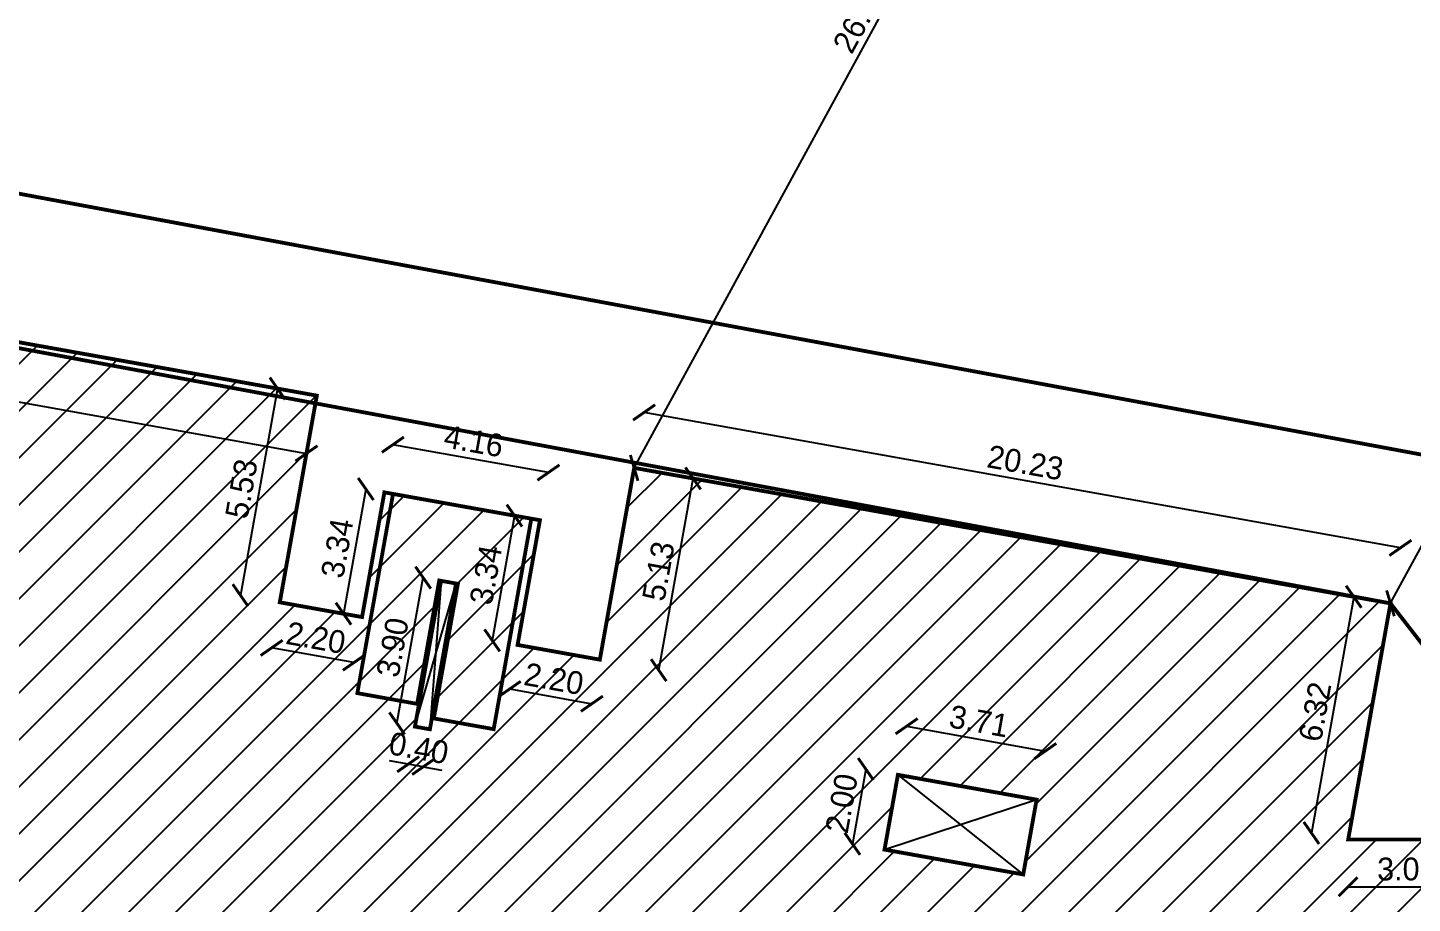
# Model space of a CAD drawing. Header units: metres. Extents: x 6101839 to 6102590, y -6659932 to -6659648.
# Drawn here: x 6101879.44 to 6101915.9, y -6659704.05 to -6659681 of the extents above; entities that cross this region are included whole.
import ezdxf

# ---------------------------------------------------------------- set-up
doc = ezdxf.new("R2010")
doc.units = ezdxf.units.M
doc.header["$LTSCALE"] = 500
doc.header["$MEASUREMENT"] = 0
doc.linetypes.add('HIDDEN', pattern=[0.375, 0.25, -0.125])
doc.layers.get('0').update_dxf_attribs({"linetype": 'CONTINUOUS'})
doc.layers.get('Defpoints').update_dxf_attribs({"linetype": 'CONTINUOUS'})
for name, color, linetype in [('Area', 3, 'CONTINUOUS'), ('BLK_1_FLR_0_BLT_UP_AREA_DEDUCT', 26, 'CONTINUOUS'), ('BLK_1_FLR_0_FIRESTAIR_1', 1, 'CONTINUOUS'), ('BLK_1_LVL_0_BLDG_FOOT_PRINT', 1, 'CONTINUOUS'), ('BLK_1_LVL_0_SIDE_SETBACK2', 102, 'CONTINUOUS'), ('HATCH', 15, 'CONTINUOUS'), ('ID', 3, 'CONTINUOUS'), ('railing', 14, 'CONTINUOUS')]:
    doc.layers.add(name, color=color, linetype=linetype)
doc.layers.add('BLK_1_COVERED_AREA', color=140, linetype='CONTINUOUS', plot=False)
doc.layers.add('BLK_1_FLR_0_BLT_UP_AREA', color=26, linetype='CONTINUOUS', plot=False)
doc.layers.add('BLK_1_FIRE_TENDER_MOVEMENT', color=161, linetype='CONTINUOUS', lineweight=0)
doc.styles.add('GD', font='GOTHIC.TTF')
doc.dimstyles.new('Copy of 1-100-ID', dxfattribs={"dimtxt": 0.6, "dimasz": 0.5, "dimexe": 0, "dimexo": 0, "dimgap": 0.15, "dimtad": 1, "dimzin": 3, "dimdsep": 46, "dimtxsty": 'GD', "dimblk": 'ARCHTICK', "dimcen": 0, "dimse1": 1, "dimse2": 1, "dimclrd": 252, "dimclrt": 3, "dimadec": 0, "dimazin": 0, "dimtfac": 1, "dimtix": 1, "dimtmove": 2, "dimatfit": 3, "dimldrblk": 'ARCHTICK', "dimfxl": 0, "dimtolj": 1, "dimtzin": 0, "dimarcsym": 0})

# ---------------------------------------------------------------- blocks, each defined once
blk = doc.blocks.new('_ArchTick')
at = {"color": 0, "linetype": 'ByBlock', "const_width": 0.15}
blk.add_lwpolyline([(-0.5, -0.5), (0.5, 0.5)], dxfattribs=at)
blk = doc.blocks.new('*D1057')
at = {"layer": 'Defpoints', "color": 0, "transparency": 16777216}
for p in [(6101908.122, -6659669.263), (6101908.122, -6659669.263), (6101895.409, -6659692.589)]:
    blk.add_point(p, dxfattribs=at)
at = {"layer": 'ID', "color": 252, "lineweight": -2, "transparency": 16777216}
blk.add_line((6101895.409, -6659692.589), (6101908.122, -6659669.263), dxfattribs=at)
at = {"layer": 'ID', "color": 252, "lineweight": -2, "transparency": 16777216, "xscale": 0.5, "yscale": 0.5, "zscale": 0.5}
for p, rotation in [((6101908.122, -6659669.263), 61.40853879800409), ((6101895.409, -6659692.589), 241.4085387980041)]:
    blk.add_blockref('_ArchTick', p, dxfattribs=dict(at, rotation=rotation))
at = {"layer": 'ID', "color": 3, "transparency": 16777216, "insert": (6101901.357, -6659680.703), "char_height": 0.6, "attachment_point": 5, "rotation": 61.4085, "style": 'GD'}
blk.add_mtext('\\A1;26.57', dxfattribs=at)
blk = doc.blocks.new('*D1058')
at = {"layer": 'Defpoints', "color": 0, "transparency": 16777216}
for p in [(6101922.524, -6659682.928), (6101922.524, -6659682.928), (6101915.322, -6659696.155)]:
    blk.add_point(p, dxfattribs=at)
at = {"layer": 'ID', "color": 252, "lineweight": -2, "transparency": 16777216}
blk.add_line((6101915.322, -6659696.155), (6101922.524, -6659682.928), dxfattribs=at)
at = {"layer": 'ID', "color": 252, "lineweight": -2, "transparency": 16777216, "xscale": 0.5, "yscale": 0.5, "zscale": 0.5}
for p, rotation in [((6101922.524, -6659682.928), 61.43330256002629), ((6101915.322, -6659696.155), 241.4333025600263)]:
    blk.add_blockref('_ArchTick', p, dxfattribs=dict(at, rotation=rotation))
at = {"layer": 'ID', "color": 3, "transparency": 16777216, "insert": (6101918.515, -6659689.319), "char_height": 0.6, "attachment_point": 5, "rotation": 61.4333, "style": 'GD'}
blk.add_mtext('\\A1;15.06', dxfattribs=at)
blk = doc.blocks.new('*D1087')
at = {"layer": 'Defpoints', "color": 0, "transparency": 16777216}
for p in [(6101906.234, -6659700.045), (6101902.353, -6659700.67), (6101906.005, -6659701.324)]:
    blk.add_point(p, dxfattribs=at)
at = {"layer": 'ID', "color": 252, "lineweight": -2, "transparency": 16777216}
blk.add_line((6101902.582, -6659699.391), (6101906.234, -6659700.045), dxfattribs=at)
at = {"layer": 'ID', "color": 252, "lineweight": -2, "transparency": 16777216, "xscale": 0.5, "yscale": 0.5, "zscale": 0.5}
for p, rotation in [((6101902.582, -6659699.391), 169.8449355330749), ((6101906.234, -6659700.045), 349.8449355330749)]:
    blk.add_blockref('_ArchTick', p, dxfattribs=dict(at, rotation=rotation))
at = {"layer": 'ID', "color": 3, "transparency": 16777216, "insert": (6101904.49, -6659699.26), "char_height": 0.6, "attachment_point": 5, "rotation": 349.8449, "style": 'GD'}
blk.add_mtext('\\A1;3.71', dxfattribs=at)
blk = doc.blocks.new('*D1088')
at = {"layer": 'Defpoints', "color": 0, "transparency": 16777216}
for p in [(6101902.353, -6659700.67), (6101901.155, -6659702.487), (6101902, -6659702.638)]:
    blk.add_point(p, dxfattribs=at)
at = {"layer": 'ID', "color": 252, "lineweight": -2, "transparency": 16777216}
blk.add_line((6101901.508, -6659700.518), (6101901.155, -6659702.487), dxfattribs=at)
at = {"layer": 'ID', "color": 252, "lineweight": -2, "transparency": 16777216, "xscale": 0.5, "yscale": 0.5, "zscale": 0.5}
for p, rotation in [((6101901.508, -6659700.518), 79.84493555616771), ((6101901.155, -6659702.487), 259.8449355561677)]:
    blk.add_blockref('_ArchTick', p, dxfattribs=dict(at, rotation=rotation))
at = {"layer": 'ID', "color": 3, "transparency": 16777216, "insert": (6101900.874, -6659701.421), "char_height": 0.6, "attachment_point": 5, "rotation": 79.8449, "style": 'GD'}
blk.add_mtext('\\A1;2.00', dxfattribs=at)
blk = doc.blocks.new('*D1091')
at = {"layer": 'Defpoints', "color": 0, "transparency": 16777216}
for p in [(6101889.638, -6659699.401), (6101890.031, -6659699.472), (6101889.46, -6659700.39)]:
    blk.add_point(p, dxfattribs=at)
at = {"layer": 'ID', "color": 252, "lineweight": -2, "transparency": 16777216}
for p, q in [((6101889.46, -6659700.39), (6101888.968, -6659700.302)), ((6101889.854, -6659700.461), (6101889.46, -6659700.39)), ((6101889.854, -6659700.461), (6101890.346, -6659700.549))]:
    blk.add_line(p, q, dxfattribs=at)
at = {"layer": 'ID', "color": 252, "lineweight": -2, "transparency": 16777216, "xscale": 0.5, "yscale": 0.5, "zscale": 0.5}
for p, rotation in [((6101889.46, -6659700.39), 349.8448730334378), ((6101889.854, -6659700.461), 169.8448730334378)]:
    blk.add_blockref('_ArchTick', p, dxfattribs=dict(at, rotation=rotation))
at = {"layer": 'ID', "color": 3, "transparency": 16777216, "insert": (6101889.739, -6659699.968), "char_height": 0.6, "attachment_point": 5, "rotation": 349.8449, "style": 'GD'}
blk.add_mtext('\\A1;0.40', dxfattribs=at)
blk = doc.blocks.new('*D1092')
at = {"layer": 'Defpoints', "color": 0, "transparency": 16777216}
for p in [(6101889.853, -6659695.478), (6101890.325, -6659695.562), (6101889.638, -6659699.401)]:
    blk.add_point(p, dxfattribs=at)
at = {"layer": 'ID', "color": 252, "lineweight": -2, "transparency": 16777216}
blk.add_line((6101889.165, -6659699.317), (6101889.853, -6659695.478), dxfattribs=at)
at = {"layer": 'ID', "color": 252, "lineweight": -2, "transparency": 16777216, "xscale": 0.5, "yscale": 0.5, "zscale": 0.5}
for p, rotation in [((6101889.853, -6659695.478), 79.84487326674775), ((6101889.165, -6659699.317), 259.8448732667478)]:
    blk.add_blockref('_ArchTick', p, dxfattribs=dict(at, rotation=rotation))
at = {"layer": 'ID', "color": 3, "transparency": 16777216, "insert": (6101889.051, -6659697.315), "char_height": 0.6, "attachment_point": 5, "rotation": 79.8449, "style": 'GD'}
blk.add_mtext('\\A1;3.90', dxfattribs=at)
blk = doc.blocks.new('*D1114')
at = {"layer": 'Defpoints', "color": 0, "transparency": 16777216}
for p in [(6101867.141, -6659687.119), (6101887.054, -6659690.686), (6101886.781, -6659692.209)]:
    blk.add_point(p, dxfattribs=at)
at = {"layer": 'ID', "color": 252, "lineweight": -2, "transparency": 16777216}
blk.add_line((6101866.868, -6659688.642), (6101886.781, -6659692.209), dxfattribs=at)
at = {"layer": 'ID', "color": 252, "lineweight": -2, "transparency": 16777216, "xscale": 0.5, "yscale": 0.5, "zscale": 0.5}
for p, rotation in [((6101866.868, -6659688.642), 169.8451201949335), ((6101886.781, -6659692.209), 349.8451201949334)]:
    blk.add_blockref('_ArchTick', p, dxfattribs=dict(at, rotation=rotation))
at = {"layer": 'ID', "color": 3, "transparency": 16777216, "insert": (6101876.906, -6659689.968), "char_height": 0.6, "attachment_point": 5, "rotation": 349.8451, "style": 'GD'}
blk.add_mtext('\\A1;20.23', dxfattribs=at)
blk = doc.blocks.new('*D1115')
at = {"layer": 'Defpoints', "color": 0, "transparency": 16777216}
for p in [(6101887.054, -6659690.686), (6101885.042, -6659695.942), (6101886.079, -6659696.128)]:
    blk.add_point(p, dxfattribs=at)
at = {"layer": 'ID', "color": 252, "lineweight": -2, "transparency": 16777216}
blk.add_line((6101886.018, -6659690.5), (6101885.042, -6659695.942), dxfattribs=at)
at = {"layer": 'ID', "color": 252, "lineweight": -2, "transparency": 16777216, "xscale": 0.5, "yscale": 0.5, "zscale": 0.5}
for p, rotation in [((6101886.018, -6659690.5), 79.84071903589717), ((6101885.042, -6659695.942), 259.8407190358972)]:
    blk.add_blockref('_ArchTick', p, dxfattribs=dict(at, rotation=rotation))
at = {"layer": 'ID', "color": 3, "transparency": 16777216, "insert": (6101885.072, -6659693.139), "char_height": 0.6, "attachment_point": 5, "rotation": 79.8407, "style": 'GD'}
blk.add_mtext('\\A1;5.53', dxfattribs=at)
blk = doc.blocks.new('*D1116')
at = {"layer": 'Defpoints', "color": 0, "transparency": 16777216}
for p in [(6101886.079, -6659696.128), (6101888.244, -6659696.516), (6101885.864, -6659697.328)]:
    blk.add_point(p, dxfattribs=at)
at = {"layer": 'ID', "color": 252, "lineweight": -2, "transparency": 16777216}
blk.add_line((6101888.03, -6659697.716), (6101885.864, -6659697.328), dxfattribs=at)
at = {"layer": 'ID', "color": 252, "lineweight": -2, "transparency": 16777216, "xscale": 0.5, "yscale": 0.5, "zscale": 0.5}
for p, rotation in [((6101885.864, -6659697.328), 169.8449355512576), ((6101888.03, -6659697.716), 349.8449355512576)]:
    blk.add_blockref('_ArchTick', p, dxfattribs=dict(at, rotation=rotation))
at = {"layer": 'ID', "color": 3, "transparency": 16777216, "insert": (6101887.029, -6659697.064), "char_height": 0.6, "attachment_point": 5, "rotation": 349.8449, "style": 'GD'}
blk.add_mtext('\\A1;2.20', dxfattribs=at)
blk = doc.blocks.new('*D1117')
at = {"layer": 'Defpoints', "color": 0, "transparency": 16777216}
for p in [(6101888.833, -6659693.233), (6101887.756, -6659696.428), (6101888.244, -6659696.516)]:
    blk.add_point(p, dxfattribs=at)
at = {"layer": 'ID', "color": 252, "lineweight": -2, "transparency": 16777216}
blk.add_line((6101888.344, -6659693.145), (6101887.756, -6659696.428), dxfattribs=at)
at = {"layer": 'ID', "color": 252, "lineweight": -2, "transparency": 16777216, "xscale": 0.5, "yscale": 0.5, "zscale": 0.5}
for p, rotation in [((6101888.344, -6659693.145), 79.84484119814711), ((6101887.756, -6659696.428), 259.8448411981471)]:
    blk.add_blockref('_ArchTick', p, dxfattribs=dict(at, rotation=rotation))
at = {"layer": 'ID', "color": 3, "transparency": 16777216, "insert": (6101887.592, -6659694.705), "char_height": 0.6, "attachment_point": 5, "rotation": 79.8448, "style": 'GD'}
blk.add_mtext('\\A1;3.34', dxfattribs=at)
blk = doc.blocks.new('*D1118')
at = {"layer": 'Defpoints', "color": 0, "transparency": 16777216}
for p in [(6101889.057, -6659691.978), (6101888.833, -6659693.233), (6101892.927, -6659693.966)]:
    blk.add_point(p, dxfattribs=at)
at = {"layer": 'ID', "color": 252, "lineweight": -2, "transparency": 16777216}
blk.add_line((6101893.152, -6659692.712), (6101889.057, -6659691.978), dxfattribs=at)
at = {"layer": 'ID', "color": 252, "lineweight": -2, "transparency": 16777216, "xscale": 0.5, "yscale": 0.5, "zscale": 0.5}
for p, rotation in [((6101889.057, -6659691.978), 169.8449355348088), ((6101893.152, -6659692.712), 349.8449355348088)]:
    blk.add_blockref('_ArchTick', p, dxfattribs=dict(at, rotation=rotation))
at = {"layer": 'ID', "color": 3, "transparency": 16777216, "insert": (6101891.187, -6659691.887), "char_height": 0.6, "attachment_point": 5, "rotation": 349.8449, "style": 'GD'}
blk.add_mtext('\\A1;4.16', dxfattribs=at)
blk = doc.blocks.new('*D1119')
at = {"layer": 'Defpoints', "color": 0, "transparency": 16777216}
for p in [(6101892.927, -6659693.966), (6101891.67, -6659697.13), (6101892.34, -6659697.249)]:
    blk.add_point(p, dxfattribs=at)
at = {"layer": 'ID', "color": 252, "lineweight": -2, "transparency": 16777216}
blk.add_line((6101892.258, -6659693.846), (6101891.67, -6659697.13), dxfattribs=at)
at = {"layer": 'ID', "color": 252, "lineweight": -2, "transparency": 16777216, "xscale": 0.5, "yscale": 0.5, "zscale": 0.5}
for p, rotation in [((6101892.258, -6659693.846), 79.84864305269406), ((6101891.67, -6659697.13), 259.848643052694)]:
    blk.add_blockref('_ArchTick', p, dxfattribs=dict(at, rotation=rotation))
at = {"layer": 'ID', "color": 3, "transparency": 16777216, "insert": (6101891.507, -6659695.406), "char_height": 0.6, "attachment_point": 5, "rotation": 79.8486, "style": 'GD'}
blk.add_mtext('\\A1;3.34', dxfattribs=at)
blk = doc.blocks.new('*D1120')
at = {"layer": 'Defpoints', "color": 0, "transparency": 16777216}
for p in [(6101892.34, -6659697.249), (6101894.505, -6659697.637), (6101894.297, -6659698.798)]:
    blk.add_point(p, dxfattribs=at)
at = {"layer": 'ID', "color": 252, "lineweight": -2, "transparency": 16777216}
blk.add_line((6101892.132, -6659698.41), (6101894.297, -6659698.798), dxfattribs=at)
at = {"layer": 'ID', "color": 252, "lineweight": -2, "transparency": 16777216, "xscale": 0.5, "yscale": 0.5, "zscale": 0.5}
for p, rotation in [((6101892.132, -6659698.41), 169.8449349984161), ((6101894.297, -6659698.798), 349.8449349984161)]:
    blk.add_blockref('_ArchTick', p, dxfattribs=dict(at, rotation=rotation))
at = {"layer": 'ID', "color": 3, "transparency": 16777216, "insert": (6101893.296, -6659698.146), "char_height": 0.6, "attachment_point": 5, "rotation": 349.8449, "style": 'GD'}
blk.add_mtext('\\A1;2.20', dxfattribs=at)
blk = doc.blocks.new('*D1121')
at = {"layer": 'Defpoints', "color": 0, "transparency": 16777216}
for p in [(6101895.409, -6659692.589), (6101896.96, -6659692.866), (6101894.505, -6659697.637)]:
    blk.add_point(p, dxfattribs=at)
at = {"layer": 'ID', "color": 252, "lineweight": -2, "transparency": 16777216}
blk.add_line((6101896.056, -6659697.915), (6101896.96, -6659692.866), dxfattribs=at)
at = {"layer": 'ID', "color": 252, "lineweight": -2, "transparency": 16777216, "xscale": 0.5, "yscale": 0.5, "zscale": 0.5}
for p, rotation in [((6101896.96, -6659692.866), 79.84733683681563), ((6101896.056, -6659697.915), 259.8473368368157)]:
    blk.add_blockref('_ArchTick', p, dxfattribs=dict(at, rotation=rotation))
at = {"layer": 'ID', "color": 3, "transparency": 16777216, "insert": (6101896.05, -6659695.309), "char_height": 0.6, "attachment_point": 5, "rotation": 79.8473, "style": 'GD'}
blk.add_mtext('\\A1;5.13', dxfattribs=at)
blk = doc.blocks.new('*D1122')
at = {"layer": 'Defpoints', "color": 0, "transparency": 16777216}
for p in [(6101895.671, -6659691.129), (6101895.409, -6659692.589), (6101915.322, -6659696.156)]:
    blk.add_point(p, dxfattribs=at)
at = {"layer": 'ID', "color": 252, "lineweight": -2, "transparency": 16777216}
blk.add_line((6101915.584, -6659694.695), (6101895.671, -6659691.129), dxfattribs=at)
at = {"layer": 'ID', "color": 252, "lineweight": -2, "transparency": 16777216, "xscale": 0.5, "yscale": 0.5, "zscale": 0.5}
for p, rotation in [((6101895.671, -6659691.129), 169.8448577354974), ((6101915.584, -6659694.695), 349.8448577354974)]:
    blk.add_blockref('_ArchTick', p, dxfattribs=dict(at, rotation=rotation))
at = {"layer": 'ID', "color": 3, "transparency": 16777216, "insert": (6101905.709, -6659692.454), "char_height": 0.6, "attachment_point": 5, "rotation": 349.8449, "style": 'GD'}
blk.add_mtext('\\A1;20.23', dxfattribs=at)
blk = doc.blocks.new('*D1123')
at = {"layer": 'Defpoints', "color": 0, "transparency": 16777216}
for p in [(6101915.322, -6659696.156), (6101913.241, -6659702.201), (6101914.208, -6659702.374)]:
    blk.add_point(p, dxfattribs=at)
at = {"layer": 'ID', "color": 252, "lineweight": -2, "transparency": 16777216}
blk.add_line((6101914.355, -6659695.982), (6101913.241, -6659702.201), dxfattribs=at)
at = {"layer": 'ID', "color": 252, "lineweight": -2, "transparency": 16777216, "xscale": 0.5, "yscale": 0.5, "zscale": 0.5}
for p, rotation in [((6101914.355, -6659695.982), 79.84493554773965), ((6101913.241, -6659702.201), 259.8449355477396)]:
    blk.add_blockref('_ArchTick', p, dxfattribs=dict(at, rotation=rotation))
at = {"layer": 'ID', "color": 3, "transparency": 16777216, "insert": (6101913.34, -6659699.01), "char_height": 0.6, "attachment_point": 5, "rotation": 79.8449, "style": 'GD'}
blk.add_mtext('\\A1;6.32', dxfattribs=at)
blk = doc.blocks.new('*D1124')
at = {"layer": 'Defpoints', "color": 0, "transparency": 16777216}
for p in [(6101914.208, -6659702.374), (6101917.298, -6659702.374), (6101917.298, -6659703.619)]:
    blk.add_point(p, dxfattribs=at)
at = {"layer": 'ID', "color": 252, "lineweight": -2, "transparency": 16777216}
blk.add_line((6101914.208, -6659703.619), (6101917.298, -6659703.619), dxfattribs=at)
at = {"layer": 'ID', "color": 252, "lineweight": -2, "transparency": 16777216, "xscale": 0.5, "yscale": 0.5, "zscale": 0.5, "rotation": 180}
blk.add_blockref('_ArchTick', (6101914.208, -6659703.619), dxfattribs=at)
at = {"layer": 'ID', "color": 252, "lineweight": -2, "transparency": 16777216, "xscale": 0.5, "yscale": 0.5, "zscale": 0.5}
blk.add_blockref('_ArchTick', (6101917.298, -6659703.619), dxfattribs=at)
at = {"layer": 'ID', "color": 3, "transparency": 16777216, "insert": (6101915.753, -6659703.154), "char_height": 0.6, "attachment_point": 5, "style": 'GD'}
blk.add_mtext('\\A1;3.09', dxfattribs=at)

msp = doc.modelspace()

# ---------------------------------------------------------------- hatches: boundary and pattern name
at = {"layer": 'HATCH'}
h = msp.add_hatch(dxfattribs=at)
h.set_pattern_fill('ANSI31', color=256, scale=7, style=0)
h.set_pattern_definition([(45, (6095962.4355, -6653172.8647), (-0.61871843, 0.61871843), [])])
h.paths.add_polyline_path([(6101930.48762, -6659706.53323), (6101929.13945, -6659706.53276), (6101917.29764, -6659698.69476), (6101917.29764, -6659702.37242), (6101914.20827, -6659702.37242), (6101915.32216, -6659696.15368), (6101895.40912, -6659692.58685), (6101894.50505, -6659697.63538), (6101892.33951, -6659697.24749), (6101892.92738, -6659693.96429), (6101888.83253, -6659693.23082), (6101888.24445, -6659696.51399), (6101886.07868, -6659696.12606), (6101887.05389, -6659690.6839), (6101867.14064, -6659687.11713), (6101866.16589, -6659692.56034), (6101864.00089, -6659692.17151), (6101864.97534, -6659686.72922), (6101856.57405, -6659685.22439), (6101855.5058, -6659691.18832), (6101856.9823, -6659691.45278), (6101856.55545, -6659693.83585), (6101855.07903, -6659693.57163), (6101854.34545, -6659697.66644), (6101855.82195, -6659697.93091), (6101855.39506, -6659700.3142), (6101853.22952, -6659699.92631), (6101852.31997, -6659705.00427), (6101861.41028, -6659706.63252), (6101862.22868, -6659702.06349), (6101862.2288, -6659702.06351), (6101864.39408, -6659702.45121), (6101863.5756, -6659707.02037), (6101883.48867, -6659710.58717), (6101884.3166, -6659705.96726), (6101886.48189, -6659706.35489), (6101885.88224, -6659709.70197), (6101889.97707, -6659710.43543), (6101890.5769, -6659707.08808), (6101892.7422, -6659707.47572), (6101891.91457, -6659712.09642), (6101911.59763, -6659715.62203), (6101911.59763, -6659717.41322), (6101891.59765, -6659717.41329), (6101891.59789, -6659722.54172), (6101889.39786, -6659722.54203), (6101889.39765, -6659719.20662), (6101885.23765, -6659719.20662), (6101885.23765, -6659722.54189), (6101883.03801, -6659722.54203), (6101883.03765, -6659717.01326), (6101862.80766, -6659717.01326), (6101862.80789, -6659722.5419), (6101860.60824, -6659722.54203), (6101860.60789, -6659717.01319), (6101852.07289, -6659717.01319), (6101852.07289, -6659723.07203), (6101853.57289, -6659723.07203), (6101853.57289, -6659725.49303), (6101852.07289, -6659725.49326), (6101852.07289, -6659729.65326), (6101853.57289, -6659729.65326), (6101853.57289, -6659732.07448), (6101851.37289, -6659732.07448), (6101851.37289, -6659737.23326), (6101860.60789, -6659737.23326), (6101860.608, -6659732.59158), (6101862.80775, -6659732.59144), (6101862.80766, -6659737.23326), (6101883.03765, -6659737.23326), (6101883.03765, -6659732.53953), (6101885.23765, -6659732.53953), (6101885.23765, -6659735.9399), (6101889.39765, -6659735.9399), (6101889.39765, -6659732.53903), (6101891.59735, -6659732.53903), (6101891.59765, -6659737.23322), (6101911.82764, -6659737.23326), (6101911.82763, -6659737.38477), (6101918.72949, -6659737.38477), (6101918.50894, -6659738.35958), (6101941.3585, -6659743.52975), (6101942.01267, -6659740.6428), (6101945.42637, -6659741.41522), (6101946.08845, -6659738.48919), (6101949.01448, -6659739.15126), (6101949.7869, -6659735.73756), (6101946.86086, -6659735.07548), (6101948.84709, -6659726.29739), (6101945.43318, -6659725.52492), (6101946.13498, -6659722.4233), (6101938.56852, -6659720.71141), (6101938.56852, -6659713.28547), (6101932.81704, -6659713.28547), (6101932.05059, -6659716.67276), (6101930.48764, -6659716.67276)])
h.paths.add_polyline_path([(6101919.55764, -6659704.50276), (6101919.55764, -6659702.90085), (6101921.94393, -6659704.50276)], flags=16)
h.paths.add_polyline_path([(6101925.55761, -6659721.8827), (6101926.48362, -6659721.8827), (6101925.69178, -6659725.3827), (6101925.55761, -6659725.3827)], flags=16)
h.paths.add_polyline_path([(6101917.75764, -6659726.68825), (6101923.77764, -6659726.68825), (6101923.77764, -6659726.95656), (6101926.77144, -6659727.63396), (6101926.19886, -6659730.16447), (6101917.75764, -6659728.25448)], flags=16)
h.paths.add_polyline_path([(6101904.79547, -6659708.07447), (6101901.14358, -6659707.42035), (6101901.49621, -6659705.45168), (6101905.1481, -6659706.10581)], flags=16)
h.paths.add_polyline_path([(6101905.65236, -6659703.29061), (6101902.00046, -6659702.63649), (6101902.35309, -6659700.66782), (6101906.00498, -6659701.32194)], flags=16)
h.paths.add_polyline_path([(6101903.56765, -6659724.14326), (6101903.56765, -6659726.14326), (6101899.85763, -6659726.14326), (6101899.85763, -6659724.14326)], flags=16)
h.paths.add_polyline_path([(6101929.65841, -6659728.2872), (6101943.84618, -6659731.49741), (6101943.27365, -6659734.02799), (6101929.08583, -6659730.81771)], flags=16)
h.paths.add_polyline_path([(6101903.56765, -6659729.00326), (6101903.56765, -6659731.00326), (6101899.85763, -6659731.00326), (6101899.85763, -6659729.00326)], flags=16)
h.paths.add_polyline_path([(6101887.11765, -6659721.2366), (6101887.31765, -6659723.18659), (6101887.51765, -6659721.2366)], flags=16)
h.paths.add_polyline_path([(6101890.03128, -6659699.46991), (6101889.63754, -6659699.39938), (6101890.32516, -6659695.56048), (6101890.7189, -6659695.631)], flags=16)
h.paths.add_polyline_path([(6101876.45651, -6659702.99843), (6101872.80461, -6659702.34431), (6101873.15724, -6659700.37564), (6101876.80913, -6659701.02976)], flags=16)
h.paths.add_polyline_path([(6101877.31339, -6659698.21457), (6101873.66149, -6659697.56044), (6101874.01412, -6659695.59178), (6101877.66601, -6659696.2459)], flags=16)
h.paths.add_polyline_path([(6101874.75302, -6659724.14326), (6101874.75302, -6659726.12997), (6101871.06765, -6659726.12997), (6101871.06765, -6659724.14326)], flags=16)
h.paths.add_polyline_path([(6101874.77766, -6659729.00326), (6101874.77766, -6659731.00326), (6101871.06765, -6659731.00326), (6101871.06765, -6659729.00326)], flags=16)
h.paths.add_polyline_path([(6101860.51401, -6659696.86143), (6101858.62982, -6659696.32075), (6101856.6751, -6659696.17381)], flags=16)
h.paths.add_polyline_path([(6101858.00288, -6659727.37326), (6101858.00288, -6659727.77326), (6101854.10284, -6659727.77326), (6101854.10288, -6659727.77326), (6101854.10288, -6659727.37326)], flags=16)

# ---------------------------------------------------------------- linework, layer by layer
at = {"layer": 'Area', "const_width": 0.1}
msp.add_lwpolyline([(6101856.57405, -6659685.22623), (6101864.97534, -6659686.73106), (6101864.00089, -6659692.17336), (6101866.16589, -6659692.56218), (6101867.14064, -6659687.11898), (6101887.05389, -6659690.68575), (6101886.07868, -6659696.12791), (6101888.24445, -6659696.51584), (6101888.83253, -6659693.23267), (6101892.92738, -6659693.96613), (6101892.33951, -6659697.24934), (6101894.50505, -6659697.63723), (6101895.40912, -6659692.5887), (6101915.32216, -6659696.15552), (6101914.20827, -6659702.37427), (6101917.29764, -6659702.37427)], dxfattribs=at)
at = {"layer": 'BLK_1_COVERED_AREA', "ltscale": 400, "const_width": 0.1}
msp.add_lwpolyline([(6101856.57552, -6659685.2265), (6101864.97681, -6659686.73133), (6101864.00236, -6659692.17362), (6101866.16736, -6659692.56245), (6101867.14211, -6659687.11924), (6101887.05536, -6659690.68601), (6101886.08015, -6659696.12817), (6101888.24592, -6659696.5161), (6101888.834, -6659693.23293), (6101892.92885, -6659693.9664), (6101892.34098, -6659697.2496), (6101894.50652, -6659697.63749), (6101895.41059, -6659692.58896), (6101915.32363, -6659696.15579), (6101914.20973, -6659702.37453), (6101917.2991, -6659702.37453)], dxfattribs=at)
at = {"layer": 'BLK_1_FIRE_TENDER_MOVEMENT', "const_width": 0.1}
msp.add_lwpolyline([(6101955.44049, -6659720.42938), (6101942.56852, -6659717.51714), (6101942.56851, -6659709.28727), (6101935.6685, -6659709.2873), (6101933.33908, -6659702.5346), (6101930.34332, -6659702.53461), (6101920.05274, -6659695.72336), (6101917.54755, -6659692.5009), (6101856.57385, -6659681.15764), (6101856.57404, -6659685.2263), (6101915.32216, -6659696.15552), (6101917.29764, -6659698.69661), (6101929.13945, -6659706.53461), (6101930.48762, -6659706.53461), (6101932.81704, -6659713.28732), (6101938.56851, -6659713.28729), (6101938.56852, -6659720.71326), (6101946.13498, -6659722.42514), (6101945.43318, -6659725.52677), (6101948.84836, -6659726.30059)], close=True, dxfattribs=at)
at = {"layer": 'BLK_1_FLR_0_BLT_UP_AREA', "color": 26, "linetype": 'Continuous', "const_width": 0.1}
msp.add_lwpolyline([(6101856.57533, -6659685.22759), (6101864.97662, -6659686.73242), (6101864.00216, -6659692.17471), (6101866.16716, -6659692.56354), (6101867.14192, -6659687.12033), (6101887.05516, -6659690.6871), (6101886.07995, -6659696.12926), (6101888.24572, -6659696.51719), (6101888.83381, -6659693.23402), (6101892.92865, -6659693.96749), (6101892.34079, -6659697.25069), (6101894.50633, -6659697.63858), (6101895.41039, -6659692.59005), (6101915.32343, -6659696.15688), (6101914.20954, -6659702.37562), (6101917.29891, -6659702.37562)], dxfattribs=at)
at = {"layer": 'BLK_1_FLR_0_BLT_UP_AREA_DEDUCT', "color": 26, "linetype": 'Continuous', "const_width": 0.1}
msp.add_lwpolyline([(6101902.35436, -6659700.67102), (6101902.00173, -6659702.63969), (6101905.65363, -6659703.29381), (6101906.00625, -6659701.32514), (6101902.35436, -6659700.67102)], dxfattribs=at)
at = {"layer": 'BLK_1_FLR_0_FIRESTAIR_1', "linetype": 'Continuous', "const_width": 0.1}
msp.add_lwpolyline([(6101888.12131, -6659698.51994), (6101889.69562, -6659698.80203), (6101890.27682, -6659695.55365), (6101890.76888, -6659695.64181), (6101890.13484, -6659699.18551), (6101891.71037, -6659699.46782), (6101892.70214, -6659693.92579), (6101889.06071, -6659693.27354)], close=True, dxfattribs=at)
at = {"layer": 'BLK_1_LVL_0_BLDG_FOOT_PRINT', "ltscale": 400, "const_width": 0.1}
msp.add_lwpolyline([(6101867.14064, -6659687.11898), (6101887.05389, -6659690.68575), (6101886.07868, -6659696.12791), (6101888.24445, -6659696.51584), (6101888.83253, -6659693.23267), (6101892.92738, -6659693.96613), (6101892.33951, -6659697.24934), (6101894.50505, -6659697.63723), (6101895.40912, -6659692.5887), (6101915.32216, -6659696.15552), (6101914.20827, -6659702.37427), (6101917.29764, -6659702.37427)], dxfattribs=at)
at = {"layer": 'BLK_1_LVL_0_SIDE_SETBACK2', "const_width": 0.1}
msp.add_lwpolyline([(6101923.50616, -6659684.33051), (6101915.93612, -6659673.51689), (6101898.3709, -6659663.95326), (6101880.30969, -6659661.70982), (6101878.39445, -6659678.19896), (6101856.57365, -6659676.80983), (6101856.57404, -6659685.2263), (6101864.97534, -6659686.73106), (6101864.00089, -6659692.17336), (6101866.16589, -6659692.56218), (6101867.14064, -6659687.11898), (6101887.05389, -6659690.68575), (6101886.07868, -6659696.12791), (6101888.24445, -6659696.51584), (6101888.83253, -6659693.23267), (6101892.92738, -6659693.96613), (6101892.33951, -6659697.24934), (6101894.50505, -6659697.63723), (6101895.40912, -6659692.5887), (6101915.32216, -6659696.15552), (6101914.20827, -6659702.37427), (6101917.29764, -6659702.37427)], dxfattribs=at)
at = {"layer": 'railing', "color": 252, "linetype": 'ByBlock'}
for p, q in [((6101889.63754, -6659699.40123), (6101890.7189, -6659695.63285)), ((6101890.32516, -6659695.56233), (6101890.03128, -6659699.47175)), ((6101902.35309, -6659700.66967), (6101905.65236, -6659703.29246)), ((6101902.00046, -6659702.63833), (6101906.00498, -6659701.32379))]:
    msp.add_line(p, q, dxfattribs=at)
at = {"layer": 'railing', "color": 252, "linetype": 'HIDDEN', "const_width": 0.1}
for points in [[(6101890.32516, -6659695.56233), (6101890.7189, -6659695.63285), (6101890.03128, -6659699.47175), (6101889.63754, -6659699.40123), (6101890.32516, -6659695.56233)], [(6101902.35309, -6659700.66967), (6101902.00046, -6659702.63833), (6101905.65236, -6659703.29246), (6101906.00498, -6659701.32379), (6101902.35309, -6659700.66967)]]:
    msp.add_lwpolyline(points, dxfattribs=at)

# ---------------------------------------------------------------- dimensions: what is measured, and where the dimension line sits
at = {"layer": 'ID'}
for p1, p2, distance, picture, middle in [((6101895.40912, -6659692.5887), (6101908.12241, -6659669.26261), 0, '*D1057', (6101901.35739, -6659680.70308)), ((6101915.32216, -6659696.1555), (6101922.52418, -6659682.92778), 0, '*D1058', (6101918.5147, -6659689.31924)), ((6101867.14064, -6659687.11898), (6101887.05389, -6659690.68575), -1.54737, '*D1114', (6101876.90645, -6659689.96769)), ((6101887.05389, -6659690.68575), (6101886.07868, -6659696.12791), -1.05275, '*D1115', (6101885.07224, -6659693.1391)), ((6101915.32216, -6659696.15552), (6101895.40912, -6659692.5887), -1.48341, '*D1122', (6101905.70919, -6659692.45414)), ((6101892.92738, -6659693.96613), (6101888.83253, -6659693.23267), -1.27451, '*D1118', (6101891.18667, -6659691.88705)), ((6101894.50505, -6659697.63723), (6101895.40912, -6659692.5887), -1.57544, '*D1121', (6101896.05005, -6659695.30868)), ((6101888.83253, -6659693.23267), (6101888.24445, -6659696.51584), -0.4966, '*D1117', (6101887.59186, -6659694.70469)), ((6101892.92738, -6659693.96613), (6101892.33951, -6659697.24934), -0.67974, '*D1119', (6101891.50653, -6659695.40596)), ((6101889.63754, -6659699.40123), (6101890.32516, -6659695.56233), 0.47986, '*D1092', (6101889.0512, -6659697.31517)), ((6101915.32216, -6659696.15552), (6101914.20827, -6659702.37427), -0.98243, '*D1123', (6101913.34037, -6659699.00968)), ((6101888.24445, -6659696.51584), (6101886.07868, -6659696.12791), 1.21887, '*D1116', (6101887.02867, -6659697.06384)), ((6101892.33951, -6659697.24934), (6101894.50505, -6659697.63723), -1.17891, '*D1120', (6101893.29643, -6659698.14592)), ((6101902.35309, -6659700.66967), (6101906.00498, -6659701.32379), 1.29889, '*D1087', (6101904.49005, -6659699.26038)), ((6101890.03128, -6659699.47175), (6101889.63754, -6659699.40123), 1.00474, '*D1091', (6101889.73926, -6659699.96769)), ((6101902.35309, -6659700.66967), (6101902.00046, -6659702.63833), -0.85848, '*D1088', (6101900.87394, -6659701.42064)), ((6101914.20827, -6659702.37427), (6101917.29764, -6659702.37427), -1.24444, '*D1124', (6101915.75295, -6659703.15362))]:
    dim = msp.add_aligned_dim(p1=p1, p2=p2, distance=distance, dimstyle='Copy of 1-100-ID', dxfattribs=at)
    dim.commit()
    dim.dimension.update_dxf_attribs({"geometry": picture, "text_midpoint": middle})

doc.saveas('drawing.dxf')
